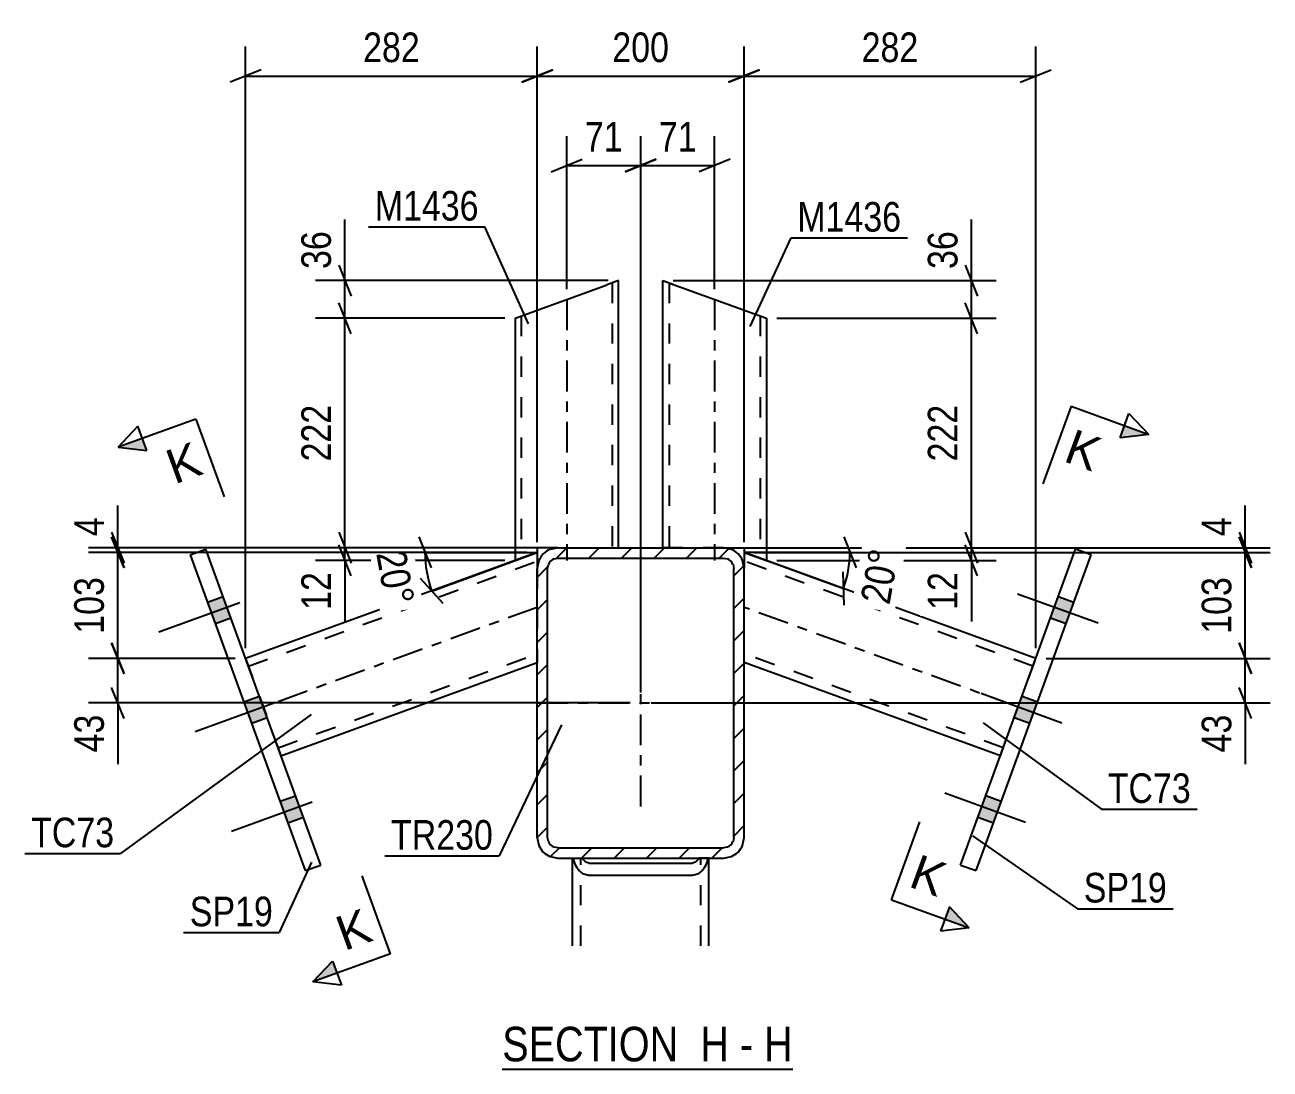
# Model space of a CAD drawing. Header units: millimetres. Extents: x -178 to 1011, y -683 to 158.
# Drawn here: x 490.1 to 610.5, y -429.5 to -328.5 of the extents above; entities that cross this region are included whole.
import ezdxf

# ---------------------------------------------------------------- set-up
doc = ezdxf.new("R2010")
doc.units = ezdxf.units.MM
doc.linetypes.add('DXK_LINE_DOT2', pattern=[3.9198, 1.9599, -1.9599])
doc.linetypes.add('DXK_LINE_DOT3', pattern=[5.9187, 2.979, -0.9799, 0.9799, -0.9799])
doc.styles.add('Arial', font='ARIAL.TTF', dxfattribs={"height": 0.2})
doc.styles.add('Arial Narrow', font='ARIALN.TTF', dxfattribs={"height": 0.2})

# ---------------------------------------------------------------- blocks, each defined once
blk = doc.blocks.new('Unknown-570387747-19 - 2318')
at = {"color": 6, "linetype": 'Continuous'}
blk.add_line((536.27, -429.48), (564.35, -429.48), dxfattribs=at)
at = {"color": 0, "linetype": 'Continuous'}
for points in [[(554.38, -428.73), (554.38, -425.23), (536.27, -425.23), (536.27, -428.73)], [(558.2, -428.73), (558.2, -425.23), (555.43, -425.23), (555.43, -428.73)], [(560.53, -428.73), (560.53, -425.23), (559.25, -425.23), (559.25, -428.73)], [(564.35, -428.73), (564.35, -425.23), (561.58, -425.23), (561.58, -428.73)]]:
    blk.add_wipeout(points, dxfattribs=at)
at = {"color": 7, "linetype": 'Continuous', "style": 'Arial Narrow'}
for s, p in [('SECTION ', (536.27, -428.73)), ('H', (555.43, -428.73)), ('H', (561.58, -428.73)), ('-', (559.25, -428.73))]:
    blk.add_text(s, height=3.34, dxfattribs=at).set_placement(p)
blk = doc.blocks.new('Part-570387747-2357 - 2318')
at = {"color": 2, "linetype": 'Continuous'}
for p, q in [((580.58, -409.75), (591.69, -379.21)), ((582.08, -410.29), (593.19, -379.75)), ((593.19, -379.75), (591.69, -379.21)), ((580.58, -409.75), (582.08, -410.29))]:
    blk.add_line(p, q, dxfattribs=at)
blk = doc.blocks.new('Part-570387747-2362 - 2318')
at = {"color": 2, "linetype": 'Continuous'}
for p, q in [((559.65, -379.52), (559.65, -381.08)), ((587.84, -389.78), (561.8, -380.3)), ((584.42, -399.18), (559.65, -390.16))]:
    blk.add_line(p, q, dxfattribs=at)
at = {"color": 7, "linetype": 'DXK_LINE_DOT2'}
for p, q in [((561.8, -380.3), (559.65, -379.52)), ((559.65, -379.52), (559.65, -380.02)), ((587.57, -390.53), (559.65, -380.37)), ((559.65, -390.16), (559.65, -381.08)), ((584.7, -398.42), (559.65, -389.31)), ((584.42, -399.18), (587.84, -389.78))]:
    blk.add_line(p, q, dxfattribs=at)
at = {"color": 7, "linetype": 'DXK_LINE_DOT3'}
blk.add_line((586.13, -394.48), (559.65, -384.84), dxfattribs=at)
blk = doc.blocks.new('Bolt-570387747-2407 - 2318')
at = {"linetype": 'Continuous'}
for points in [[(590.77, -386.43), (591.52, -384.36), (590.02, -383.81), (589.26, -385.88)], [(590.77, -386.43), (591.52, -384.36), (590.02, -383.81), (589.26, -385.88)], [(590.77, -386.43), (591.52, -384.36), (590.02, -383.81), (589.26, -385.88)], [(587.26, -396.06), (588.01, -393.99), (586.51, -393.44), (585.76, -395.51)], [(587.26, -396.06), (588.01, -393.99), (586.51, -393.44), (585.76, -395.51)], [(583.75, -405.69), (584.51, -403.62), (583, -403.07), (582.25, -405.14)], [(583.75, -405.69), (584.51, -403.62), (583, -403.07), (582.25, -405.14)], [(583.75, -405.69), (584.51, -403.62), (583, -403.07), (582.25, -405.14)]]:
    blk.add_hatch(color=1, dxfattribs=at).paths.add_polyline_path(points)
at = {"color": 1, "linetype": 'Continuous'}
for p, q in [((593.87, -386.38), (586.07, -383.55)), ((593.87, -386.38), (586.07, -383.55)), ((593.87, -386.38), (586.07, -383.55)), ((591.52, -384.36), (590.02, -383.81)), ((591.52, -384.36), (590.02, -383.81)), ((591.52, -384.36), (590.02, -383.81)), ((590.77, -386.43), (589.26, -385.88)), ((590.77, -386.43), (589.26, -385.88)), ((590.77, -386.43), (589.26, -385.88)), ((590.36, -396.02), (582.56, -393.18)), ((590.36, -396.02), (582.56, -393.18)), ((588.01, -393.99), (586.51, -393.44)), ((588.01, -393.99), (586.51, -393.44)), ((587.26, -396.06), (585.76, -395.51)), ((587.26, -396.06), (585.76, -395.51)), ((586.86, -405.65), (579.06, -402.81)), ((586.86, -405.65), (579.06, -402.81)), ((586.86, -405.65), (579.06, -402.81)), ((584.51, -403.62), (583, -403.07)), ((584.51, -403.62), (583, -403.07)), ((584.51, -403.62), (583, -403.07)), ((583.75, -405.69), (582.25, -405.14)), ((583.75, -405.69), (582.25, -405.14)), ((583.75, -405.69), (582.25, -405.14))]:
    blk.add_line(p, q, dxfattribs=at)
blk = doc.blocks.new('Part-570387747-2399 - 2318')
at = {"linetype": 'Continuous'}
h = blk.add_hatch(dxfattribs=at)
h.set_pattern_fill('', scale=0.7, style=0, pattern_type=0)
h.set_pattern_definition([(45, (539.653, -407.0816), (-1.57154, 1.57154), [])])
h.paths.add_polyline_path([(539.65, -381.08), (539.65, -407.08), (539.81, -407.85), (540.24, -408.5), (540.89, -408.93), (541.65, -409.08), (557.65, -409.08), (558.42, -408.93), (559.07, -408.5), (559.5, -407.85), (559.65, -407.08), (559.65, -381.08), (559.5, -380.32), (559.07, -379.67), (558.42, -379.23), (557.65, -379.08), (541.65, -379.08), (540.89, -379.23), (540.24, -379.67), (539.81, -380.32)])
h.paths.add_polyline_path([(540.95, -380.37), (541.27, -380.16), (541.65, -380.08), (557.65, -380.08), (558.04, -380.16), (558.36, -380.37), (558.58, -380.7), (558.65, -381.08), (558.65, -407.08), (558.58, -407.46), (558.36, -407.79), (558.04, -408.01), (557.65, -408.08), (541.65, -408.08), (541.27, -408.01), (540.95, -407.79), (540.73, -407.46), (540.65, -407.08), (540.65, -381.08), (540.73, -380.7)])
at = {"color": 2, "linetype": 'Continuous'}
for p, q in [((541.65, -379.08), (540.89, -379.23)), ((541.65, -379.08), (557.65, -379.08)), ((558.42, -379.23), (557.65, -379.08)), ((539.81, -380.32), (539.65, -381.08)), ((541.27, -380.16), (541.65, -380.08)), ((541.65, -380.08), (557.65, -380.08)), ((557.65, -380.08), (558.04, -380.16)), ((559.65, -381.08), (559.5, -380.32)), ((539.65, -407.08), (539.65, -381.08)), ((540.65, -381.08), (540.73, -380.7)), ((540.65, -407.08), (540.65, -381.08)), ((558.58, -380.7), (558.65, -381.08)), ((558.65, -407.08), (558.65, -381.08)), ((559.65, -407.08), (559.65, -381.08)), ((539.65, -407.08), (539.81, -407.85)), ((540.73, -407.46), (540.65, -407.08)), ((541.65, -408.08), (541.27, -408.01)), ((558.04, -408.01), (557.65, -408.08)), ((558.65, -407.08), (558.58, -407.46)), ((559.5, -407.85), (559.65, -407.08)), ((540.89, -408.93), (541.65, -409.08)), ((541.65, -408.08), (557.65, -408.08)), ((541.65, -409.08), (557.65, -409.08)), ((557.65, -409.08), (558.42, -408.93))]:
    blk.add_line(p, q, dxfattribs=at)
at = {"color": 7, "linetype": 'DXK_LINE_DOT3'}
for p, q in [((549.65, -404.08), (549.65, -384.08)), ((539.65, -394.08), (559.65, -394.08))]:
    blk.add_line(p, q, dxfattribs=at)
at = {"color": 2, "linetype": 'Continuous'}
for centre, radius, start, end in [((541.65, -381.08), 2, 112.5, 157.5), ((541.65, -381.08), 1, 112.5, 157.5), ((557.65, -381.08), 1, 22.5, 67.5), ((557.65, -381.08), 2, 22.5, 67.5), ((541.65, -407.08), 2, 202.5, 247.5), ((541.65, -407.08), 1, 202.5, 247.5), ((557.65, -407.08), 1, 292.5, 337.5), ((557.65, -407.08), 2, 292.5, 337.5)]:
    blk.add_arc(centre, radius, start, end, dxfattribs=at)
blk = doc.blocks.new('Part-570387747-2447 - 2318')
at = {"color": 2, "linetype": 'Continuous'}
for p, q in [((537.6, -356.85), (546.31, -353.68)), ((547.51, -353.25), (546.31, -353.68)), ((547.51, -379.08), (547.51, -353.25)), ((537.51, -356.88), (537.6, -356.85)), ((537.51, -356.88), (537.51, -380.3)), ((541.65, -379.08), (539.65, -379.08)), ((539.65, -379.08), (539.65, -379.52)), ((539.65, -379.52), (537.51, -380.3))]:
    blk.add_line(p, q, dxfattribs=at)
at = {"color": 7, "linetype": 'DXK_LINE_DOT2'}
for p, q in [((546.91, -353.46), (546.91, -379.08)), ((538.11, -356.67), (538.16, -356.65)), ((538.11, -356.67), (538.11, -380.08)), ((541.65, -379.08), (547.51, -379.08))]:
    blk.add_line(p, q, dxfattribs=at)
at = {"color": 7, "linetype": 'DXK_LINE_DOT3'}
blk.add_line((542.51, -355.06), (542.51, -380.3), dxfattribs=at)
blk = doc.blocks.new('Part-570387747-2454 - 2318')
at = {"color": 2, "linetype": 'Continuous'}
for p, q in [((551.8, -379.08), (551.8, -353.24)), ((551.8, -353.24), (551.89, -353.28)), ((551.89, -353.28), (552.15, -353.37)), ((552.15, -353.37), (553, -353.68)), ((553, -353.68), (561.8, -356.88)), ((561.8, -356.88), (561.8, -380.3)), ((557.65, -379.08), (559.65, -379.08)), ((559.65, -379.08), (559.65, -379.52)), ((559.65, -379.52), (561.7, -380.26)), ((561.8, -380.3), (561.7, -380.26))]:
    blk.add_line(p, q, dxfattribs=at)
at = {"color": 7, "linetype": 'DXK_LINE_DOT2'}
for p, q in [((552.15, -353.37), (552.77, -353.6)), ((552.4, -353.46), (552.4, -379.08)), ((552.4, -353.46), (552.44, -353.48)), ((552.54, -353.51), (553, -353.68)), ((561.2, -356.67), (561.2, -380.08)), ((557.65, -379.08), (551.8, -379.08))]:
    blk.add_line(p, q, dxfattribs=at)
at = {"color": 7, "linetype": 'DXK_LINE_DOT3'}
blk.add_line((556.8, -355.06), (556.8, -380.3), dxfattribs=at)
blk = doc.blocks.new('Part-570387747-2478 - 2318')
at = {"color": 2, "linetype": 'Continuous'}
for p, q in [((543.05, -417.56), (543.05, -409.08)), ((543.15, -409.08), (543.17, -409.29)), ((544.09, -409.22), (544.02, -409.08)), ((544.35, -409.48), (544.09, -409.22)), ((555.22, -409.22), (554.96, -409.48)), ((555.28, -409.08), (555.22, -409.22)), ((556.13, -409.29), (556.16, -409.08)), ((556.25, -417.56), (556.25, -409.08)), ((544.65, -409.57), (544.35, -409.48)), ((544.65, -409.57), (554.65, -409.57)), ((554.96, -409.48), (554.65, -409.57)), ((544.04, -410.56), (544.65, -410.73)), ((544.65, -410.73), (554.65, -410.73)), ((554.65, -410.73), (555.27, -410.56))]:
    blk.add_line(p, q, dxfattribs=at)
at = {"color": 7, "linetype": 'DXK_LINE_DOT2'}
for p, q in [((543.05, -409.08), (543.15, -409.08)), ((543.15, -409.08), (544.02, -409.08)), ((543.85, -417.56), (543.85, -409.08)), ((556.25, -409.08), (555.28, -409.08)), ((555.45, -417.56), (555.45, -409.08))]:
    blk.add_line(p, q, dxfattribs=at)
at = {"color": 2, "linetype": 'Continuous'}
for centre, start, end in [((545.24, -408.8), 193.2949, 235.5336), ((554.06, -408.8), 304.4664, 346.7051)]:
    blk.add_arc(centre, 2.13, start, end, dxfattribs=at)
blk = doc.blocks.new('Part-570387747-2504 - 2318')
at = {"color": 2, "linetype": 'Continuous'}
for p, q in [((506.11, -379.75), (507.61, -379.21)), ((506.11, -379.75), (517.23, -410.29)), ((518.73, -409.75), (507.61, -379.21)), ((517.23, -410.29), (518.73, -409.75))]:
    blk.add_line(p, q, dxfattribs=at)
blk = doc.blocks.new('Bolt-570387747-2505 - 2318')
at = {"linetype": 'Continuous'}
for points in [[(510.04, -385.88), (509.29, -383.81), (507.79, -384.36), (508.54, -386.43)], [(510.04, -385.88), (509.29, -383.81), (507.79, -384.36), (508.54, -386.43)], [(510.04, -385.88), (509.29, -383.81), (507.79, -384.36), (508.54, -386.43)], [(513.55, -395.51), (512.8, -393.44), (511.29, -393.99), (512.05, -396.06)], [(513.55, -395.51), (512.8, -393.44), (511.29, -393.99), (512.05, -396.06)], [(517.05, -405.14), (516.3, -403.08), (514.8, -403.62), (515.55, -405.69)], [(517.05, -405.14), (516.3, -403.08), (514.8, -403.62), (515.55, -405.69)], [(517.05, -405.14), (516.3, -403.08), (514.8, -403.62), (515.55, -405.69)]]:
    blk.add_hatch(color=1, dxfattribs=at).paths.add_polyline_path(points)
at = {"color": 1, "linetype": 'Continuous'}
for p, q in [((509.29, -383.81), (507.79, -384.36)), ((509.29, -383.81), (507.79, -384.36)), ((509.29, -383.81), (507.79, -384.36)), ((510.89, -384.4), (503.09, -387.24)), ((510.89, -384.4), (503.09, -387.24)), ((510.89, -384.4), (503.09, -387.24)), ((510.04, -385.88), (508.54, -386.43)), ((510.04, -385.88), (508.54, -386.43)), ((510.04, -385.88), (508.54, -386.43)), ((512.8, -393.44), (511.29, -393.99)), ((512.8, -393.44), (511.29, -393.99)), ((514.39, -394.03), (506.59, -396.87)), ((514.39, -394.03), (506.59, -396.87)), ((513.55, -395.51), (512.05, -396.06)), ((513.55, -395.51), (512.05, -396.06)), ((516.3, -403.08), (514.8, -403.62)), ((516.3, -403.08), (514.8, -403.62)), ((516.3, -403.08), (514.8, -403.62)), ((517.9, -403.66), (510.1, -406.5)), ((517.9, -403.66), (510.1, -406.5)), ((517.9, -403.66), (510.1, -406.5)), ((517.05, -405.14), (515.55, -405.69)), ((517.05, -405.14), (515.55, -405.69)), ((517.05, -405.14), (515.55, -405.69))]:
    blk.add_line(p, q, dxfattribs=at)
blk = doc.blocks.new('Part-570387747-2515 - 2318')
at = {"color": 2, "linetype": 'Continuous'}
for p, q in [((537.51, -380.3), (511.46, -389.78)), ((539.65, -379.52), (539.65, -381.08)), ((514.88, -399.18), (539.65, -390.16))]:
    blk.add_line(p, q, dxfattribs=at)
at = {"color": 7, "linetype": 'DXK_LINE_DOT2'}
for p, q in [((537.51, -380.3), (539.65, -379.52)), ((511.74, -390.53), (539.65, -380.37)), ((539.65, -381.08), (539.65, -390.16)), ((511.46, -389.78), (514.88, -399.18)), ((514.61, -398.42), (539.65, -389.31))]:
    blk.add_line(p, q, dxfattribs=at)
at = {"color": 7, "linetype": 'DXK_LINE_DOT3'}
blk.add_line((539.65, -384.84), (513.17, -394.48), dxfattribs=at)
blk = doc.blocks.new('StraightDimension-570387747-2540 - 2318')
at = {"color": 7, "linetype": 'Continuous'}
for p, q in [((582.22, -358.38), (581.02, -355.38)), ((562.8, -356.88), (584.02, -356.88)), ((581.62, -379.08), (581.62, -356.88)), ((581.02, -377.58), (582.22, -380.58)), ((558.25, -379.08), (584.02, -379.08))]:
    blk.add_line(p, q, dxfattribs=at)
at = {"color": 0}
blk.add_wipeout([(580.87, -364.64), (576.67, -364.64), (576.67, -371.33), (580.87, -371.33)], dxfattribs=at)
at = {"color": 3, "style": 'Arial Narrow'}
blk.add_text('222', height=2.863, rotation=90.0002, dxfattribs=at).set_placement((580.27, -370.73))
blk = doc.blocks.new('StraightDimension-570387747-2788 - 2318')
at = {"color": 7, "linetype": 'Continuous'}
for p, q in [((520.46, -377.58), (521.66, -380.58)), ((541.05, -379.08), (518.21, -379.08)), ((521.66, -381.8), (520.46, -378.8)), ((521.06, -380.3), (521.06, -379.08)), ((536.51, -380.3), (518.21, -380.3)), ((521.06, -380.3), (521.06, -386.2)), ((521.06, -380.3), (521.06, -386.2))]:
    blk.add_line(p, q, dxfattribs=at)
at = {"color": 0}
blk.add_wipeout([(520.31, -380.82), (516.11, -380.82), (516.11, -385.68), (520.31, -385.68)], dxfattribs=at)
at = {"color": 3, "style": 'Arial Narrow'}
blk.add_text('12', height=2.863, rotation=90.0002, dxfattribs=at).set_placement((519.71, -385.08))
blk = doc.blocks.new('StraightDimension-570387747-18296 - 2318')
at = {"color": 7, "linetype": 'Continuous'}
for p, q in [((498.51, -378.02), (499.71, -381.02)), ((538.65, -379.52), (496.26, -379.52)), ((499.11, -389.78), (499.11, -379.52)), ((499.71, -391.28), (498.51, -388.28)), ((510.46, -389.78), (496.26, -389.78))]:
    blk.add_line(p, q, dxfattribs=at)
at = {"color": 0}
blk.add_wipeout([(498.36, -381.31), (494.16, -381.31), (494.16, -387.99), (498.36, -387.99)], dxfattribs=at)
at = {"color": 3, "style": 'Arial Narrow'}
blk.add_text('103', height=2.863, rotation=90.0002, dxfattribs=at).set_placement((497.76, -387.39))
blk = doc.blocks.new('StraightDimension-570387747-18297 - 2318')
at = {"color": 7, "linetype": 'Continuous'}
for p, q in [((498.51, -388.28), (499.71, -391.28)), ((510.46, -389.78), (496.26, -389.78)), ((499.11, -394.08), (499.11, -389.78)), ((499.71, -395.58), (498.51, -392.58)), ((548.65, -394.08), (496.26, -394.08)), ((499.11, -394.08), (499.11, -399.99)), ((499.11, -394.08), (499.11, -399.99))]:
    blk.add_line(p, q, dxfattribs=at)
at = {"color": 0}
blk.add_wipeout([(498.36, -394.61), (494.16, -394.61), (494.16, -399.46), (498.36, -399.46)], dxfattribs=at)
at = {"color": 3, "style": 'Arial Narrow'}
blk.add_text('43', height=2.863, rotation=90.0002, dxfattribs=at).set_placement((497.76, -398.86))
blk = doc.blocks.new('StraightDimension-570387747-2762 - 2318')
at = {"color": 7, "linetype": 'Continuous'}
for p, q in [((549.65, -393.08), (549.65, -339.27)), ((556.8, -354.06), (556.8, -339.27)), ((548.15, -342.72), (551.15, -341.52)), ((558.3, -341.52), (555.3, -342.72)), ((549.65, -342.12), (556.8, -342.12))]:
    blk.add_line(p, q, dxfattribs=at)
at = {"color": 0}
blk.add_wipeout([(555.65, -341.37), (555.65, -337.17), (550.8, -337.17), (550.8, -341.37)], dxfattribs=at)
at = {"color": 3, "style": 'Arial Narrow'}
blk.add_text('71', height=2.863, dxfattribs=at).set_placement((551.4, -340.77))
blk = doc.blocks.new('StraightDimension-570387747-18171 - 2318')
at = {"color": 7, "linetype": 'Continuous'}
for p, q in [((539.65, -378.52), (539.65, -330.62)), ((559.65, -378.52), (559.65, -330.62)), ((541.15, -332.87), (538.15, -334.07)), ((558.15, -334.07), (561.15, -332.87)), ((539.65, -333.47), (559.65, -333.47))]:
    blk.add_line(p, q, dxfattribs=at)
at = {"color": 0}
blk.add_wipeout([(553, -332.72), (553, -328.52), (546.31, -328.52), (546.31, -332.72)], dxfattribs=at)
at = {"color": 3, "style": 'Arial Narrow'}
blk.add_text('200', height=2.863, dxfattribs=at).set_placement((546.91, -332.12))
blk = doc.blocks.new('StraightDimension-570387747-2808 - 2318')
at = {"color": 7, "linetype": 'Continuous'}
for p, q in [((521.66, -358.38), (520.46, -355.38)), ((536.51, -356.88), (518.21, -356.88)), ((521.06, -379.08), (521.06, -356.88)), ((520.46, -377.58), (521.66, -380.58)), ((541.05, -379.08), (518.21, -379.08))]:
    blk.add_line(p, q, dxfattribs=at)
at = {"color": 0}
blk.add_wipeout([(520.31, -364.64), (516.11, -364.64), (516.11, -371.33), (520.31, -371.33)], dxfattribs=at)
at = {"color": 3, "style": 'Arial Narrow'}
blk.add_text('222', height=2.863, rotation=90.0002, dxfattribs=at).set_placement((519.71, -370.73))
blk = doc.blocks.new('StraightDimension-570387747-2744 - 2318')
at = {"color": 7, "linetype": 'Continuous'}
for p, q in [((542.51, -354.06), (542.51, -339.27)), ((549.65, -393.08), (549.65, -339.27)), ((541.01, -342.72), (544.01, -341.52)), ((551.15, -341.52), (548.15, -342.72)), ((542.51, -342.12), (549.65, -342.12))]:
    blk.add_line(p, q, dxfattribs=at)
at = {"color": 0}
blk.add_wipeout([(548.51, -341.37), (548.51, -337.17), (543.65, -337.17), (543.65, -341.37)], dxfattribs=at)
at = {"color": 3, "style": 'Arial Narrow'}
blk.add_text('71', height=2.863, dxfattribs=at).set_placement((544.25, -340.77))
blk = doc.blocks.new('StraightDimension-570387747-18462 - 2318')
at = {"color": 7, "linetype": 'Continuous'}
for p, q in [((608.09, -379.08), (608.09, -375)), ((608.09, -379.08), (608.09, -375)), ((607.49, -377.58), (608.69, -380.58)), ((558.25, -379.08), (610.49, -379.08)), ((608.69, -381.02), (607.49, -378.02)), ((608.09, -379.52), (608.09, -379.08)), ((560.65, -379.52), (610.49, -379.52))]:
    blk.add_line(p, q, dxfattribs=at)
at = {"color": 0}
blk.add_wipeout([(607.34, -375.53), (603.14, -375.53), (603.14, -378.56), (607.34, -378.56)], dxfattribs=at)
at = {"color": 3, "style": 'Arial Narrow'}
blk.add_text('4', height=2.86, rotation=90.0002, dxfattribs=at).set_placement((606.74, -377.96))
blk = doc.blocks.new('StraightDimension-570387747-2519 - 2318')
at = {"color": 7, "linetype": 'Continuous'}
for p, q in [((581.02, -377.58), (582.22, -380.58)), ((558.25, -379.08), (584.02, -379.08)), ((582.22, -381.8), (581.02, -378.8)), ((581.62, -380.3), (581.62, -379.08)), ((562.8, -380.3), (584.02, -380.3)), ((581.62, -380.3), (581.62, -386.2)), ((581.62, -380.3), (581.62, -386.2))]:
    blk.add_line(p, q, dxfattribs=at)
at = {"color": 0}
blk.add_wipeout([(580.87, -380.82), (576.67, -380.82), (576.67, -385.68), (580.87, -385.68)], dxfattribs=at)
at = {"color": 3, "style": 'Arial Narrow'}
blk.add_text('12', height=2.863, rotation=90.0002, dxfattribs=at).set_placement((580.27, -385.08))
blk = doc.blocks.new('StraightDimension-570387747-2565 - 2318')
at = {"color": 7, "linetype": 'Continuous'}
for p, q in [((581.62, -353.24), (581.62, -347.34)), ((581.62, -353.24), (581.62, -347.34)), ((581.02, -351.74), (582.22, -354.74)), ((552.8, -353.24), (584.02, -353.24)), ((581.62, -356.88), (581.62, -353.24)), ((582.22, -358.38), (581.02, -355.38)), ((562.8, -356.88), (584.02, -356.88))]:
    blk.add_line(p, q, dxfattribs=at)
at = {"color": 0}
blk.add_wipeout([(580.87, -347.86), (576.67, -347.86), (576.67, -352.72), (580.87, -352.72)], dxfattribs=at)
at = {"color": 3, "style": 'Arial Narrow'}
blk.add_text('36', height=2.863, rotation=90.0002, dxfattribs=at).set_placement((580.27, -352.12))
blk = doc.blocks.new('AngleDimension-570387747-2702 - 2318')
at = {"color": 7, "linetype": 'Continuous'}
for p, q in [((528.2, -378.02), (529.4, -381.02)), ((528.8, -379.52), (539.65, -379.52)), ((529.47, -383.26), (539.65, -379.52)), ((538.71, -379.86), (529.47, -383.26)), ((530.55, -384.46), (528.38, -382.06))]:
    blk.add_line(p, q, dxfattribs=at)
blk.add_arc((539.65, -379.52), 10.85, 180, 200.1707, dxfattribs=at)
at = {"color": 0}
blk.add_wipeout([(524.51, -385.49), (528.65, -384.76), (527.52, -378.4), (523.38, -379.13)], dxfattribs=at)
at = {"color": 3, "style": 'Arial Narrow'}
blk.add_text('20°', height=2.863, rotation=-79.9162, dxfattribs=at).set_placement((524.08, -379.62))
blk = doc.blocks.new('StraightDimension-570387747-2832 - 2318')
at = {"color": 7, "linetype": 'Continuous'}
for p, q in [((521.06, -353.25), (521.06, -347.34)), ((521.06, -353.25), (521.06, -347.34)), ((520.46, -351.75), (521.66, -354.75)), ((546.51, -353.25), (518.21, -353.25)), ((521.06, -356.88), (521.06, -353.25)), ((521.66, -358.38), (520.46, -355.38)), ((536.51, -356.88), (518.21, -356.88))]:
    blk.add_line(p, q, dxfattribs=at)
at = {"color": 0}
blk.add_wipeout([(520.31, -347.86), (516.11, -347.86), (516.11, -352.72), (520.31, -352.72)], dxfattribs=at)
at = {"color": 3, "style": 'Arial Narrow'}
blk.add_text('36', height=2.863, rotation=90.0002, dxfattribs=at).set_placement((519.71, -352.12))
blk = doc.blocks.new('AngleDimension-570387747-18130 - 2318')
at = {"color": 7, "linetype": 'Continuous'}
for p, q in [((569.28, -378.02), (570.48, -381.02)), ((569.88, -379.52), (559.65, -379.52)), ((569.26, -383.01), (559.65, -379.52)), ((560.59, -379.86), (569.26, -383.01)), ((569.31, -384.63), (569.21, -381.4))]:
    blk.add_line(p, q, dxfattribs=at)
blk.add_arc((559.65, -379.52), 10.22, 340, 0, dxfattribs=at)
at = {"color": 0}
blk.add_wipeout([(575.3, -379), (571.17, -378.27), (570.05, -384.63), (574.18, -385.36)], dxfattribs=at)
at = {"color": 3, "style": 'Arial Narrow'}
blk.add_text('20°', height=2.863, rotation=80.0021, dxfattribs=at).set_placement((573.7, -384.66))
blk = doc.blocks.new('StraightDimension-570387747-18170 - 2318')
at = {"color": 7, "linetype": 'Continuous'}
for p, q in [((559.65, -378.52), (559.65, -330.62)), ((587.84, -388.78), (587.84, -330.62)), ((561.15, -332.87), (558.15, -334.07)), ((586.34, -334.07), (589.34, -332.87)), ((559.65, -333.47), (587.84, -333.47))]:
    blk.add_line(p, q, dxfattribs=at)
at = {"color": 0}
blk.add_wipeout([(577.09, -332.72), (577.09, -328.52), (570.41, -328.52), (570.41, -332.72)], dxfattribs=at)
at = {"color": 3, "style": 'Arial Narrow'}
blk.add_text('282', height=2.863, dxfattribs=at).set_placement((571.01, -332.12))
blk = doc.blocks.new('StraightDimension-570387747-18172 - 2318')
at = {"color": 7, "linetype": 'Continuous'}
for p, q in [((511.46, -388.78), (511.46, -330.62)), ((539.65, -378.52), (539.65, -330.62)), ((512.96, -332.87), (509.96, -334.07)), ((538.15, -334.07), (541.15, -332.87)), ((511.46, -333.47), (539.65, -333.47))]:
    blk.add_line(p, q, dxfattribs=at)
at = {"color": 0}
blk.add_wipeout([(528.9, -332.72), (528.9, -328.52), (522.22, -328.52), (522.22, -332.72)], dxfattribs=at)
at = {"color": 3, "style": 'Arial Narrow'}
blk.add_text('282', height=2.863, dxfattribs=at).set_placement((522.82, -332.12))
blk = doc.blocks.new('StraightDimension-570387747-18295 - 2318')
at = {"color": 7, "linetype": 'Continuous'}
for p, q in [((499.11, -379.08), (499.11, -375)), ((499.11, -379.08), (499.11, -375)), ((498.51, -377.58), (499.71, -380.58)), ((541.05, -379.08), (496.26, -379.08)), ((499.71, -381.02), (498.51, -378.02)), ((499.11, -379.52), (499.11, -379.08)), ((538.65, -379.52), (496.26, -379.52))]:
    blk.add_line(p, q, dxfattribs=at)
at = {"color": 0}
blk.add_wipeout([(498.36, -375.53), (494.16, -375.53), (494.16, -378.56), (498.36, -378.56)], dxfattribs=at)
at = {"color": 3, "style": 'Arial Narrow'}
blk.add_text('4', height=2.86, rotation=90.0002, dxfattribs=at).set_placement((497.76, -377.96))
blk = doc.blocks.new('StraightDimension-570387747-18463 - 2318')
at = {"color": 7, "linetype": 'Continuous'}
for p, q in [((607.49, -378.02), (608.69, -381.02)), ((560.65, -379.52), (610.49, -379.52)), ((608.09, -389.78), (608.09, -379.52)), ((608.69, -391.28), (607.49, -388.28)), ((588.84, -389.78), (610.49, -389.78))]:
    blk.add_line(p, q, dxfattribs=at)
at = {"color": 0}
blk.add_wipeout([(607.34, -381.31), (603.14, -381.31), (603.14, -387.99), (607.34, -387.99)], dxfattribs=at)
at = {"color": 3, "style": 'Arial Narrow'}
blk.add_text('103', height=2.863, rotation=90.0002, dxfattribs=at).set_placement((606.74, -387.39))
blk = doc.blocks.new('StraightDimension-570387747-18464 - 2318')
at = {"color": 7, "linetype": 'Continuous'}
for p, q in [((607.49, -388.28), (608.69, -391.28)), ((588.84, -389.78), (610.49, -389.78)), ((608.09, -394.08), (608.09, -389.78)), ((608.69, -395.58), (607.49, -392.58)), ((550.65, -394.08), (610.49, -394.08)), ((608.09, -394.08), (608.09, -399.99)), ((608.09, -394.08), (608.09, -399.99))]:
    blk.add_line(p, q, dxfattribs=at)
at = {"color": 0}
blk.add_wipeout([(607.34, -394.61), (603.14, -394.61), (603.14, -399.46), (607.34, -399.46)], dxfattribs=at)
at = {"color": 3, "style": 'Arial Narrow'}
blk.add_text('43', height=2.863, rotation=90.0002, dxfattribs=at).set_placement((606.74, -398.86))
blk = doc.blocks.new('Mark-570387747-2353 - 2318')
at = {"color": 0}
blk.add_wipeout([(600.51, -413.37), (600.51, -410.37), (592.48, -410.37), (592.48, -413.37)], dxfattribs=at)
blk.add_wipeout([(600.51, -413.37), (600.51, -410.37), (592.48, -410.37), (592.48, -413.37)], dxfattribs=at)
at = {"color": 30, "linetype": 'Continuous'}
for p, q in [((581.74, -406.93), (591.88, -413.97)), ((591.88, -413.97), (601.11, -413.97))]:
    blk.add_line(p, q, dxfattribs=at)
at = {"color": 3, "style": 'Arial Narrow'}
blk.add_text('SP19', height=2.863, dxfattribs=at).set_placement((592.48, -413.37))
blk = doc.blocks.new('Mark-570387747-2358 - 2318')
at = {"color": 0}
blk.add_wipeout([(602.83, -403.75), (602.83, -400.75), (594.8, -400.75), (594.8, -403.75)], dxfattribs=at)
blk.add_wipeout([(602.83, -403.75), (602.83, -400.75), (594.8, -400.75), (594.8, -403.75)], dxfattribs=at)
at = {"color": 30, "linetype": 'Continuous'}
for p, q in [((582.76, -395.99), (594.2, -404.35)), ((594.2, -404.35), (603.43, -404.35))]:
    blk.add_line(p, q, dxfattribs=at)
at = {"color": 3, "style": 'Arial Narrow'}
blk.add_text('TC73', height=2.863, dxfattribs=at).set_placement((594.8, -403.75))
blk = doc.blocks.new('Mark-570387747-2395 - 2318')
at = {"color": 0}
blk.add_wipeout([(535.38, -408.27), (535.38, -405.27), (525.52, -405.27), (525.52, -408.27)], dxfattribs=at)
blk.add_wipeout([(535.38, -408.27), (535.38, -405.27), (525.52, -405.27), (525.52, -408.27)], dxfattribs=at)
at = {"color": 30, "linetype": 'Continuous'}
for p in [(542.01, -396.2), (524.92, -408.87)]:
    blk.add_line(p, (535.98, -408.87), dxfattribs=at)
at = {"color": 3, "style": 'Arial Narrow'}
blk.add_text('TR230', height=2.863, dxfattribs=at).set_placement((525.52, -408.27))
blk = doc.blocks.new('Mark-570387747-2443 - 2318')
at = {"color": 0}
blk.add_wipeout([(534, -347.44), (534, -344.44), (523.95, -344.44), (523.95, -347.44)], dxfattribs=at)
blk.add_wipeout([(534, -347.44), (534, -344.44), (523.95, -344.44), (523.95, -347.44)], dxfattribs=at)
at = {"color": 30, "linetype": 'Continuous'}
for p in [(523.35, -348.04), (538.82, -357.42)]:
    blk.add_line(p, (534.6, -348.04), dxfattribs=at)
at = {"color": 3, "style": 'Arial Narrow'}
blk.add_text('M1436', height=2.863, dxfattribs=at).set_placement((523.95, -347.44))
blk = doc.blocks.new('Mark-570387747-2511 - 2318')
at = {"color": 0}
blk.add_wipeout([(498.76, -408.03), (498.76, -405.03), (490.73, -405.03), (490.73, -408.03)], dxfattribs=at)
blk.add_wipeout([(498.76, -408.03), (498.76, -405.03), (490.73, -405.03), (490.73, -408.03)], dxfattribs=at)
at = {"color": 30, "linetype": 'Continuous'}
for p in [(517.8, -395.2), (490.13, -408.63)]:
    blk.add_line(p, (499.36, -408.63), dxfattribs=at)
at = {"color": 3, "style": 'Arial Narrow'}
blk.add_text('TC73', height=2.863, dxfattribs=at).set_placement((490.73, -408.03))
blk = doc.blocks.new('Mark-570387747-2450 - 2318')
at = {"color": 0}
blk.add_wipeout([(574.85, -348.51), (574.85, -345.51), (564.79, -345.51), (564.79, -348.51)], dxfattribs=at)
blk.add_wipeout([(574.85, -348.51), (574.85, -345.51), (564.79, -345.51), (564.79, -348.51)], dxfattribs=at)
at = {"color": 30, "linetype": 'Continuous'}
for p, q in [((560.24, -357.67), (564.19, -349.11)), ((564.19, -349.11), (575.45, -349.11))]:
    blk.add_line(p, q, dxfattribs=at)
at = {"color": 3, "style": 'Arial Narrow'}
blk.add_text('M1436', height=2.863, dxfattribs=at).set_placement((564.79, -348.51))
blk = doc.blocks.new('Mark-570387747-2500 - 2318')
at = {"color": 0}
blk.add_wipeout([(514.11, -415.67), (514.11, -412.67), (506.07, -412.67), (506.07, -415.67)], dxfattribs=at)
blk.add_wipeout([(514.11, -415.67), (514.11, -412.67), (506.07, -412.67), (506.07, -415.67)], dxfattribs=at)
at = {"color": 30, "linetype": 'Continuous'}
for p in [(517.84, -409.46), (505.47, -416.27)]:
    blk.add_line(p, (514.71, -416.27), dxfattribs=at)
at = {"color": 3, "style": 'Arial Narrow'}
blk.add_text('SP19', height=2.863, dxfattribs=at).set_placement((506.07, -415.67))
blk = doc.blocks.new('SectionMark-570387747-2873 - 2318')
at = {"linetype": 'Continuous'}
for points in [[(595.99, -368.45), (596.42, -367.28), (598.77, -368.13)], [(579.06, -414.98), (579.49, -413.8), (581.41, -415.83)]]:
    blk.add_hatch(color=6, dxfattribs=at).paths.add_polyline_path(points)
at = {"color": 6, "linetype": 'Continuous'}
for p, q in [((595.99, -368.45), (596.85, -366.1)), ((596.85, -366.1), (598.77, -368.13)), ((598.77, -368.13), (595.99, -368.45)), ((579.49, -413.8), (578.63, -416.15)), ((581.41, -415.83), (579.49, -413.8)), ((581.41, -415.83), (578.63, -416.15))]:
    blk.add_line(p, q, dxfattribs=at)
at = {"color": 0, "linetype": 'Continuous'}
for points in [[(593.32, -371.74), (594.52, -368.45), (591.59, -367.38), (590.4, -370.67)], [(578.35, -412.86), (579.55, -409.57), (576.63, -408.5), (575.43, -411.79)]]:
    blk.add_wipeout(points, dxfattribs=at)
at = {"color": 6, "linetype": 'Continuous'}
for p, q in [((591.25, -365.4), (588.52, -372.91)), ((591.25, -365.4), (598.77, -368.13)), ((573.89, -413.1), (576.63, -405.58)), ((573.89, -413.1), (581.41, -415.83))]:
    blk.add_line(p, q, dxfattribs=at)
at = {"color": 3, "linetype": 'Continuous', "style": 'Arial'}
for p in [(590.4, -370.67), (575.43, -411.79)]:
    blk.add_text('K', height=3.34, rotation=-20.002, dxfattribs=at).set_placement(p)
blk = doc.blocks.new('SectionMark-570387747-2875 - 2318')
at = {"linetype": 'Continuous'}
for points in [[(501.49, -368.51), (501.91, -369.68), (499.14, -369.36)], [(519.87, -419.03), (520.3, -420.2), (517.95, -421.05)]]:
    blk.add_hatch(color=6, dxfattribs=at).paths.add_polyline_path(points)
at = {"color": 6, "linetype": 'Continuous'}
for p, q in [((499.14, -369.36), (501.06, -367.33)), ((501.91, -369.68), (501.06, -367.33)), ((499.14, -369.36), (501.91, -369.68)), ((517.95, -421.05), (519.87, -419.03)), ((519.87, -419.03), (520.73, -421.37)), ((520.73, -421.37), (517.95, -421.05))]:
    blk.add_line(p, q, dxfattribs=at)
at = {"color": 0, "linetype": 'Continuous'}
for points in [[(507.51, -371.9), (506.31, -368.61), (503.39, -369.68), (504.59, -372.97)], [(523.93, -417.02), (522.73, -413.73), (519.81, -414.79), (521.01, -418.08)]]:
    blk.add_wipeout(points, dxfattribs=at)
at = {"color": 6, "linetype": 'Continuous'}
for p, q in [((506.65, -366.63), (499.14, -369.36)), ((506.65, -366.63), (509.39, -374.15)), ((525.47, -418.32), (522.73, -410.8)), ((525.47, -418.32), (517.95, -421.05))]:
    blk.add_line(p, q, dxfattribs=at)
at = {"color": 3, "linetype": 'Continuous', "style": 'Arial'}
for p in [(504.59, -372.97), (521.01, -418.08)]:
    blk.add_text('K', height=3.34, rotation=20.002, dxfattribs=at).set_placement(p)

msp = doc.modelspace()

# ---------------------------------------------------------------- block references
for name in ['Part-570387747-2447 - 2318', 'Part-570387747-2454 - 2318', 'Part-570387747-2399 - 2318', 'Part-570387747-2504 - 2318', 'Part-570387747-2515 - 2318', 'Part-570387747-2362 - 2318', 'Part-570387747-2357 - 2318', 'Bolt-570387747-2505 - 2318', 'Bolt-570387747-2407 - 2318', 'Part-570387747-2478 - 2318', 'Unknown-570387747-19 - 2318']:
    msp.add_blockref(name, (0, 0))

# ---------------------------------------------------------------- next in the draw order: block references
for name in ['StraightDimension-570387747-2540 - 2318', 'StraightDimension-570387747-2788 - 2318', 'Mark-570387747-2353 - 2318', 'Mark-570387747-2500 - 2318']:
    msp.add_blockref(name, (0, 0))

# ---------------------------------------------------------------- next in the draw order: block references
msp.add_blockref('StraightDimension-570387747-18296 - 2318', (0, 0))

# ---------------------------------------------------------------- next in the draw order: block references
msp.add_blockref('StraightDimension-570387747-18297 - 2318', (0, 0))

# ---------------------------------------------------------------- next in the draw order: block references
for name in ['StraightDimension-570387747-2762 - 2318', 'Mark-570387747-2511 - 2318', 'Mark-570387747-2395 - 2318']:
    msp.add_blockref(name, (0, 0))

# ---------------------------------------------------------------- next in the draw order: block references
msp.add_blockref('StraightDimension-570387747-18171 - 2318', (0, 0))

# ---------------------------------------------------------------- next in the draw order: block references
for name in ['StraightDimension-570387747-2565 - 2318', 'StraightDimension-570387747-2808 - 2318', 'StraightDimension-570387747-18462 - 2318']:
    msp.add_blockref(name, (0, 0))

# ---------------------------------------------------------------- next in the draw order: block references
for name in ['StraightDimension-570387747-2744 - 2318', 'StraightDimension-570387747-2519 - 2318', 'AngleDimension-570387747-2702 - 2318']:
    msp.add_blockref(name, (0, 0))

# ---------------------------------------------------------------- next in the draw order: block references
for name in ['StraightDimension-570387747-2832 - 2318', 'AngleDimension-570387747-18130 - 2318']:
    msp.add_blockref(name, (0, 0))

# ---------------------------------------------------------------- next in the draw order: block references
for name in ['StraightDimension-570387747-18172 - 2318', 'StraightDimension-570387747-18170 - 2318']:
    msp.add_blockref(name, (0, 0))

# ---------------------------------------------------------------- next in the draw order: block references
for name in ['Mark-570387747-2443 - 2318', 'Mark-570387747-2450 - 2318', 'StraightDimension-570387747-18295 - 2318', 'StraightDimension-570387747-18463 - 2318']:
    msp.add_blockref(name, (0, 0))

# ---------------------------------------------------------------- next in the draw order: block references
for name in ['SectionMark-570387747-2875 - 2318', 'StraightDimension-570387747-18464 - 2318']:
    msp.add_blockref(name, (0, 0))

# ---------------------------------------------------------------- next in the draw order: block references
msp.add_blockref('Mark-570387747-2358 - 2318', (0, 0))

# ---------------------------------------------------------------- next in the draw order: block references
msp.add_blockref('SectionMark-570387747-2873 - 2318', (0, 0))

doc.saveas('drawing.dxf')
